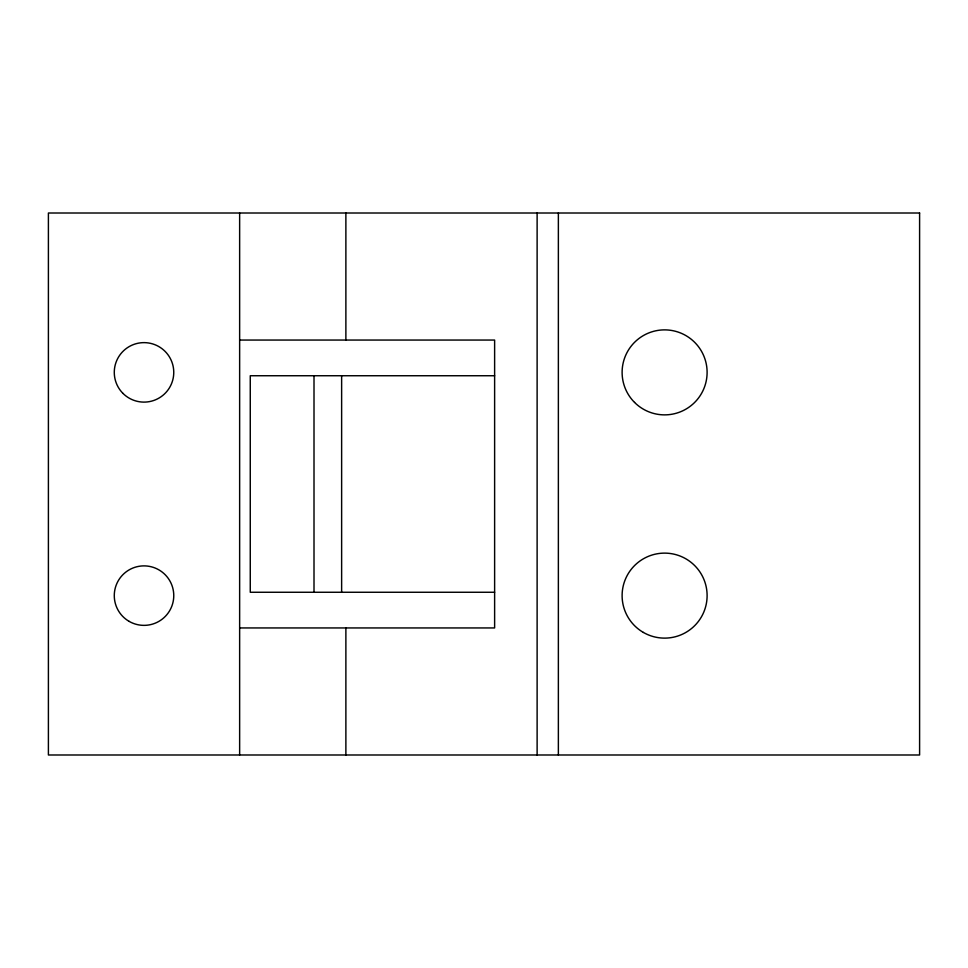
<?xml version="1.0" encoding="UTF-8"?>
<svg xmlns="http://www.w3.org/2000/svg" width="968" height="968" viewBox="0 0 968 968"><rect width="100%" height="100%" fill="white"/><g stroke="black" fill="none" stroke-linecap="round" stroke-linejoin="round"><path stroke-width="1.45" d="M239.641 340.058L494.624 340.058L494.624 627.942L239.641 627.942M494.624 375.741L250.264 375.741L250.264 592.259L494.624 592.259M558.367 213.008L558.367 754.992M537.119 213.008L537.119 754.992M345.879 213.008L345.879 340.058M345.879 627.942L345.879 754.992M341.631 375.741L341.631 592.259M314.007 375.741L314.007 592.259M239.641 213.008L239.641 754.992M919.6 213.008L48.4 213.008L48.4 754.992L919.6 754.992L919.6 213.008M129.143 621.383A29.754 29.754 0 0 0 173.768 595.622A29.754 29.754 0 0 0 129.143 569.862A29.754 29.754 0 0 0 129.143 621.383M122.984 393.407A29.754 29.754 0 0 0 172.752 380.073A29.754 29.754 0 0 0 136.319 343.64A29.754 29.754 0 0 0 122.984 393.407M634.56 402.422A42.495 42.495 0 0 0 705.66 383.376A42.495 42.495 0 0 0 653.618 331.322A42.495 42.495 0 0 0 634.56 402.422M643.369 632.431A42.495 42.495 0 0 0 707.112 595.622A42.495 42.495 0 0 0 643.369 558.814A42.495 42.495 0 0 0 643.369 632.431"/></g></svg>
